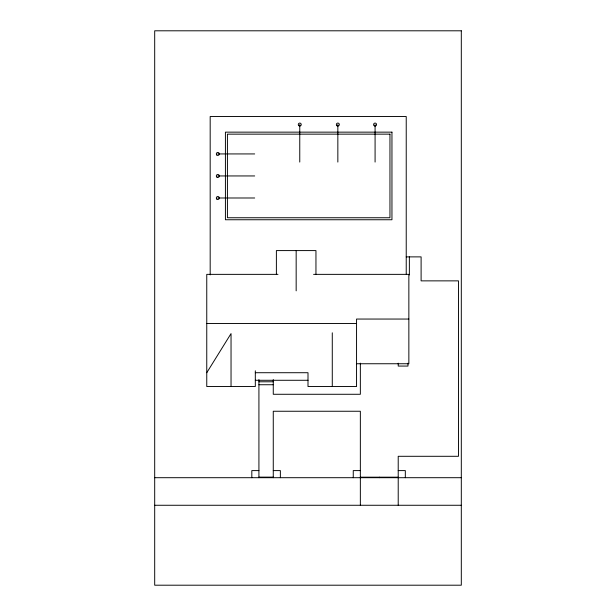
<?xml version="1.0" encoding="UTF-8"?>
<svg xmlns="http://www.w3.org/2000/svg" width="616" height="616" viewBox="0 0 616 616"><rect width="100%" height="100%" fill="white"/><g stroke="black" fill="none" stroke-linecap="round" stroke-linejoin="round"><path stroke-width="0.92" d="M337.845 162.07L337.845 124.555M206.76 372.719L231.039 333.587L231.039 386.525M217.818 153.931L254.685 153.931M217.818 175.945L254.685 175.945M217.818 197.99L254.685 197.99M406.229 256.88L421.105 256.88L421.105 280.865L458.473 280.865L458.473 456.294L398.213 456.294L398.213 505.266M277.97 274.359L206.76 274.359L206.76 386.525L255.317 386.525L255.317 370.793M313.582 274.359L408.855 274.359L408.855 363.748L356.556 363.748M408.855 319.05L356.556 319.05L356.556 386.525L308 386.525L308 372.719L255.317 372.719M206.76 323.539L356.556 323.539M255.317 380.28L308 380.28M258.92 381.789L273.265 381.789M258.92 384.738L273.265 384.738M258.92 470.601L251.821 470.601L251.821 477.7M273.265 470.601L280.365 470.601L280.365 477.7M360.352 470.601L353.253 470.601L353.253 477.7M398.213 470.601L405.32 470.601L405.32 477.7M258.92 477.13L273.265 477.13M360.352 477.184L398.213 477.184M154.693 477.7L461.307 477.7M154.693 505.266L461.307 505.266M409.363 256.88L409.363 274.967M407.977 363.186L407.977 366.066L398.213 366.066L398.213 363.186M406.229 274.012L406.229 116.516L210.179 116.516L210.179 274.905M379.287 477.184L379.287 477.7M375.082 124.555L375.082 162.07M360.352 363.155L360.352 394.278L273.265 394.278L273.265 379.618M360.352 505.266L360.352 411.249L273.265 411.249L273.265 477.7M332.278 332.809L332.278 386.525M315.954 274.359L315.954 250.589L276.384 250.589L276.384 274.359M299.761 124.555L299.761 162.07M296.165 250.589L296.165 290.852M258.92 379.618L258.92 477.7M461.307 30.8L154.693 30.8L154.693 585.2L461.307 585.2L461.307 30.8M391.953 132.147L225.418 132.147L225.418 219.75L391.953 219.75L391.953 132.147M389.951 134.149L227.42 134.149L227.42 217.748L389.951 217.748L389.951 134.149M216.786 154.993A1.478 1.478 0 0 0 219.25 154.3A1.478 1.478 0 0 0 217.425 152.506A1.478 1.478 0 0 0 216.786 154.993M216.971 177.162A1.478 1.478 0 0 0 219.296 176.076A1.478 1.478 0 0 0 217.194 174.605A1.478 1.478 0 0 0 216.971 177.162M216.832 199.091A1.478 1.478 0 0 0 219.265 198.29A1.478 1.478 0 0 0 217.356 196.581A1.478 1.478 0 0 0 216.832 199.091M374.22 125.756A1.478 1.478 0 0 0 376.553 124.701A1.478 1.478 0 0 0 374.474 123.208A1.478 1.478 0 0 0 374.22 125.756M337.006 125.772A1.478 1.478 0 0 0 339.324 124.671A1.478 1.478 0 0 0 337.206 123.215A1.478 1.478 0 0 0 337.006 125.772M298.745 125.626A1.478 1.478 0 0 0 301.201 124.902A1.478 1.478 0 0 0 299.338 123.138A1.478 1.478 0 0 0 298.745 125.626"/></g></svg>
